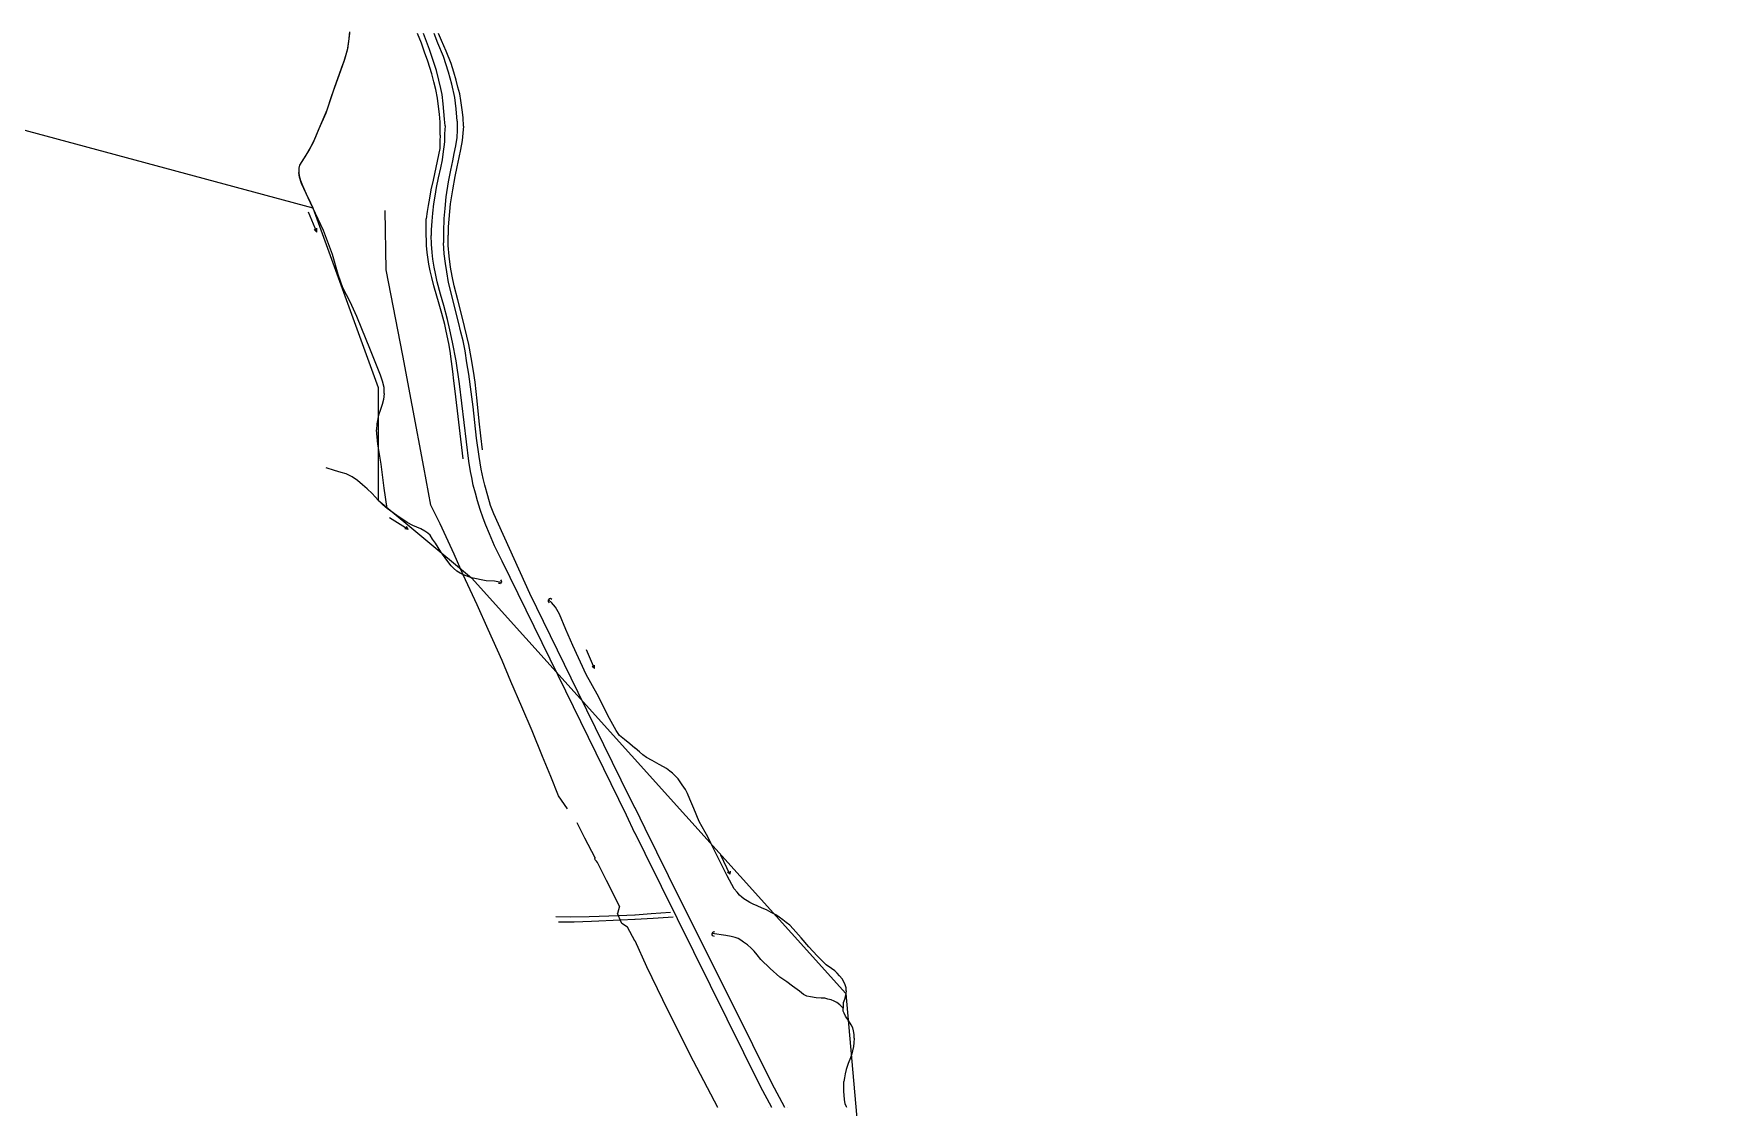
# Model space of a CAD drawing. Header units: millimetres. Extents: x 583 to 26013, y 350 to 21391.
# Drawn here: x 7311 to 8091, y 12384 to 12884 of the extents above; entities that cross this region are included whole.
import ezdxf

# ---------------------------------------------------------------- set-up
doc = ezdxf.new("R2010")
doc.units = ezdxf.units.MM
for name, color, linetype in [('105-QUADRAS_ESTRADAS', 80, 'Continuous'), ('110-CERCA_DE_ARAME', 10, 'Continuous'), ('145-', 130, 'Continuous'), ('RIOS', 140, 'Continuous')]:
    doc.layers.add(name, color=color, linetype=linetype)

msp = doc.modelspace()

# ---------------------------------------------------------------- linework, layer by layer
at = {"layer": '105-QUADRAS_ESTRADAS', "color": 0, "linetype": 'Continuous'}
for p, q in [((7491.81551, 12879.40241), (7490.01551, 12883.90241)), ((7495.51551, 12876.50241), (7492.81551, 12883.90241)), ((7497.81551, 12883.90241), (7497.71551, 12883.90241)), ((7499.51551, 12879.40241), (7497.81551, 12883.90241)), ((7501.21551, 12880.70241), (7499.71551, 12883.90241)), ((7493.21551, 12875.20241), (7491.81551, 12879.40241)), ((7497.61551, 12870.50241), (7495.51551, 12876.50241)), ((7502.01551, 12873.30241), (7499.51551, 12879.40241)), ((7503.31551, 12875.70241), (7501.21551, 12880.70241)), ((7505.61551, 12870.00241), (7503.31551, 12875.70241)), ((7494.81551, 12871.00241), (7493.21551, 12875.20241)), ((7496.61551, 12865.10241), (7494.81551, 12871.00241)), ((7498.81551, 12866.80241), (7497.61551, 12870.50241)), ((7504.41551, 12866.00241), (7502.01551, 12873.30241)), ((7506.91551, 12865.90241), (7505.61551, 12870.00241)), ((7497.51551, 12861.50241), (7496.61551, 12865.10241)), ((7498.51551, 12857.90241), (7497.51551, 12861.50241)), ((7499.91551, 12862.30241), (7498.81551, 12866.80241)), ((7500.91551, 12858.30241), (7499.91551, 12862.30241)), ((7506.01551, 12860.40241), (7504.41551, 12866.00241)), ((7507.41551, 12854.20241), (7506.01551, 12860.40241)), ((7507.91551, 12862.30241), (7506.91551, 12865.90241)), ((7508.81551, 12858.90241), (7507.91551, 12862.30241)), ((7499.31551, 12853.80241), (7498.51551, 12857.90241)), ((7499.81551, 12849.90241), (7499.31551, 12853.80241)), ((7501.51551, 12855.50241), (7500.91551, 12858.30241)), ((7501.91551, 12851.20241), (7501.51551, 12855.50241)), ((7508.01551, 12848.90241), (7507.41551, 12854.20241)), ((7509.61551, 12855.90241), (7508.81551, 12858.90241)), ((7510.11551, 12852.80241), (7509.61551, 12855.90241)), ((7510.81551, 12848.40241), (7510.11551, 12852.80241)), ((7500.21551, 12846.40241), (7499.81551, 12849.90241)), ((7500.51551, 12842.60241), (7500.21551, 12846.40241)), ((7502.31551, 12847.70241), (7501.91551, 12851.20241)), ((7502.61551, 12844.00241), (7502.31551, 12847.70241)), ((7508.51551, 12843.20241), (7508.01551, 12848.90241)), ((7511.21551, 12844.90241), (7510.81551, 12848.40241)), ((7511.31551, 12840.80241), (7511.21551, 12844.90241)), ((7500.51551, 12836.60241), (7500.41551, 12833.80241)), ((7500.51551, 12836.60241), (7500.51551, 12842.60241)), ((7502.61551, 12837.30241), (7502.51551, 12833.50241)), ((7502.81551, 12841.00241), (7502.61551, 12844.00241)), ((7502.81551, 12841.00241), (7502.61551, 12837.30241)), ((7508.51551, 12839.00241), (7508.21551, 12835.60241)), ((7508.51551, 12843.20241), (7508.51551, 12839.00241)), ((7511.11551, 12837.60241), (7510.81551, 12834.20241)), ((7511.31551, 12840.80241), (7511.11551, 12837.60241)), ((7500.31551, 12830.40241), (7497.21551, 12815.60241)), ((7500.41551, 12833.80241), (7500.31551, 12830.40241)), ((7502.51551, 12833.50241), (7501.71551, 12827.70241)), ((7507.61551, 12831.60241), (7506.91551, 12828.10241)), ((7508.21551, 12835.60241), (7507.61551, 12831.60241)), ((7510.01551, 12830.00241), (7509.21551, 12826.20241)), ((7510.81551, 12834.20241), (7510.01551, 12830.00241)), ((7500.61551, 12821.40241), (7499.61551, 12816.80241)), ((7501.41551, 12825.10241), (7500.61551, 12821.40241)), ((7501.71551, 12827.70241), (7501.41551, 12825.10241)), ((7506.21551, 12824.60241), (7505.31551, 12820.30241)), ((7506.91551, 12828.10241), (7506.21551, 12824.60241)), ((7508.21551, 12821.90241), (7507.31551, 12817.40241)), ((7509.21551, 12826.20241), (7508.21551, 12821.90241)), ((7497.21551, 12815.60241), (7496.21551, 12811.10241)), ((7499.61551, 12816.80241), (7498.71551, 12812.30241)), ((7504.31551, 12814.90241), (7503.21551, 12807.90241)), ((7505.31551, 12820.30241), (7504.31551, 12814.90241)), ((7507.31551, 12817.40241), (7506.21551, 12811.20241)), ((7495.51551, 12807.30241), (7494.91551, 12803.80241)), ((7496.21551, 12811.10241), (7495.51551, 12807.30241)), ((7498.11551, 12808.20241), (7497.41551, 12804.60241)), ((7498.71551, 12812.30241), (7498.11551, 12808.20241)), ((7503.21551, 12807.90241), (7502.71551, 12802.50241)), ((7506.21551, 12811.20241), (7505.21551, 12804.70241)), ((7494.41551, 12801.10241), (7494.01551, 12797.60241)), ((7494.01551, 12790.20241), (7494.01551, 12797.60241)), ((7494.91551, 12803.80241), (7494.41551, 12801.10241)), ((7496.91551, 12800.30241), (7496.61551, 12796.60241)), ((7497.41551, 12804.60241), (7496.91551, 12800.30241)), ((7502.31551, 12797.90241), (7502.01551, 12791.60241)), ((7502.71551, 12802.50241), (7502.31551, 12797.90241)), ((7505.21551, 12804.70241), (7504.31551, 12793.90241)), ((7494.11551, 12787.60241), (7494.01551, 12790.20241)), ((7496.41551, 12792.60241), (7496.31551, 12789.90241)), ((7496.51551, 12785.80241), (7496.31551, 12789.90241)), ((7496.61551, 12796.60241), (7496.41551, 12792.60241)), ((7502.01551, 12791.60241), (7502.01551, 12786.50241)), ((7504.31551, 12793.90241), (7504.21551, 12790.00241)), ((7504.31551, 12785.30241), (7504.21551, 12790.00241)), ((7494.11551, 12785.30241), (7494.11551, 12787.60241)), ((7494.51551, 12782.00241), (7494.11551, 12785.30241)), ((7495.31551, 12776.60241), (7494.51551, 12782.00241)), ((7496.81551, 12782.00241), (7496.51551, 12785.80241)), ((7497.11551, 12778.90241), (7496.81551, 12782.00241)), ((7502.41551, 12781.40241), (7502.01551, 12786.50241)), ((7504.71551, 12780.30241), (7504.31551, 12785.30241)), ((7495.81551, 12773.50241), (7495.31551, 12776.60241)), ((7497.81551, 12775.20241), (7497.11551, 12778.90241)), ((7498.31551, 12772.20241), (7497.81551, 12775.20241)), ((7503.01551, 12776.90241), (7502.41551, 12781.40241)), ((7503.61551, 12773.00241), (7503.01551, 12776.90241)), ((7505.31551, 12775.20241), (7504.71551, 12780.30241)), ((7506.11551, 12770.90241), (7505.31551, 12775.20241)), ((7496.61551, 12770.30241), (7495.81551, 12773.50241)), ((7497.61551, 12766.40241), (7496.61551, 12770.30241)), ((7500.11551, 12758.00241), (7497.61551, 12766.40241)), ((7499.11551, 12768.30241), (7498.31551, 12772.20241)), ((7500.71551, 12762.60241), (7499.11551, 12768.30241)), ((7504.41551, 12768.00241), (7503.61551, 12773.00241)), ((7509.01551, 12749.60241), (7504.41551, 12768.00241)), ((7507.11551, 12766.40241), (7506.11551, 12770.90241)), ((7508.71551, 12760.00241), (7507.11551, 12766.40241)), ((7502.31551, 12757.30241), (7500.71551, 12762.60241)), ((7510.91551, 12751.40241), (7508.71551, 12760.00241)), ((7501.31551, 12753.60241), (7500.11551, 12758.00241)), ((7502.71551, 12748.40241), (7501.31551, 12753.60241)), ((7503.91551, 12750.80241), (7502.31551, 12757.30241)), ((7505.01551, 12746.00241), (7503.91551, 12750.80241)), ((7513.91551, 12739.10241), (7510.91551, 12751.40241)), ((7503.31551, 12745.30241), (7502.71551, 12748.40241)), ((7504.51551, 12739.70241), (7503.31551, 12745.30241)), ((7506.21551, 12740.30241), (7505.01551, 12746.00241)), ((7510.11551, 12744.90241), (7509.01551, 12749.60241)), ((7511.21551, 12740.80241), (7510.11551, 12744.90241)), ((7505.11551, 12736.00241), (7504.51551, 12739.70241)), ((7505.81551, 12731.30241), (7505.11551, 12736.00241)), ((7507.91551, 12731.60241), (7506.21551, 12740.30241)), ((7512.11551, 12736.20241), (7511.21551, 12740.80241)), ((7512.91551, 12730.60241), (7512.11551, 12736.20241)), ((7514.91551, 12733.10241), (7513.91551, 12739.10241)), ((7506.41551, 12726.60241), (7505.81551, 12731.30241)), ((7509.51551, 12720.90241), (7507.91551, 12731.60241)), ((7513.91551, 12725.30241), (7512.91551, 12730.60241)), ((7516.11551, 12726.70241), (7514.91551, 12733.10241)), ((7506.91551, 12722.30241), (7506.41551, 12726.60241)), ((7507.51551, 12717.50241), (7506.91551, 12722.30241)), ((7513.91551, 12684.80241), (7509.51551, 12720.90241)), ((7514.91551, 12717.20241), (7513.91551, 12725.30241)), ((7516.81551, 12721.70241), (7516.11551, 12726.70241)), ((7517.71551, 12712.90241), (7516.81551, 12721.70241)), ((7511.21551, 12685.90241), (7507.51551, 12717.50241)), ((7515.81551, 12710.10241), (7514.91551, 12717.20241)), ((7518.61551, 12703.50241), (7517.71551, 12712.90241)), ((7517.41551, 12695.50241), (7515.81551, 12710.10241)), ((7519.41551, 12696.70241), (7518.61551, 12703.50241)), ((7520.21551, 12690.10241), (7519.41551, 12696.70241)), ((7518.61551, 12687.00241), (7517.41551, 12695.50241)), ((7514.71551, 12680.10241), (7513.91551, 12684.80241)), ((7519.61551, 12681.10241), (7518.61551, 12687.00241)), ((7520.51551, 12676.80241), (7519.61551, 12681.10241)), ((7515.21551, 12677.20241), (7514.71551, 12680.10241)), ((7515.91551, 12673.70241), (7515.21551, 12677.20241)), ((7516.91551, 12669.90241), (7515.91551, 12673.70241)), ((7521.31551, 12673.60241), (7520.51551, 12676.80241)), ((7522.71551, 12668.70241), (7521.31551, 12673.60241)), ((7517.91551, 12666.40241), (7516.91551, 12669.90241)), ((7519.21551, 12662.40241), (7517.91551, 12666.40241)), ((7524.01551, 12664.20241), (7522.71551, 12668.70241)), ((7520.51551, 12658.30241), (7519.21551, 12662.40241)), ((7521.71551, 12655.00241), (7520.51551, 12658.30241)), ((7525.51551, 12660.40241), (7524.01551, 12664.20241)), ((7542.31551, 12623.30241), (7525.51551, 12660.40241)), ((7523.41551, 12651.00241), (7521.71551, 12655.00241)), ((7525.81551, 12645.40241), (7523.41551, 12651.00241)), ((7529.41551, 12638.30241), (7525.81551, 12645.40241)), ((7555.51551, 12585.10241), (7529.41551, 12638.30241)), ((7564.71551, 12577.20241), (7542.31551, 12623.30241)), ((7587.21551, 12520.10241), (7555.51551, 12585.10241)), ((7584.81551, 12536.30241), (7564.71551, 12577.20241)), ((7591.11551, 12523.50241), (7584.81551, 12536.30241)), ((7591.11551, 12511.70241), (7587.21551, 12520.10241)), ((7591.21551, 12523.50241), (7591.21551, 12523.50241)), ((7595.91551, 12513.80241), (7591.21551, 12523.50241)), ((7591.21551, 12511.70241), (7591.21551, 12511.70241)), ((7595.91551, 12502.20241), (7591.21551, 12511.70241)), ((7612.21551, 12480.80241), (7595.91551, 12513.80241)), ((7591.21551, 12507.70241), (7591.21551, 12507.70241)), ((7618.51551, 12456.40241), (7595.91551, 12502.20241)), ((7637.11551, 12430.90241), (7612.21551, 12480.80241)), ((7561.21551, 12472.50241), (7554.41551, 12472.70241)), ((7562.91551, 12470.30241), (7555.61551, 12470.20241)), ((7569.81551, 12472.70241), (7561.21551, 12472.50241)), ((7571.01551, 12470.60241), (7562.91551, 12470.30241)), ((7583.71551, 12473.20241), (7569.81551, 12472.70241)), ((7584.51551, 12471.10241), (7571.01551, 12470.60241)), ((7591.11551, 12473.50241), (7583.71551, 12473.20241)), ((7591.11551, 12471.50241), (7584.51551, 12471.10241)), ((7598.71551, 12474.10241), (7591.21551, 12473.50241)), ((7591.21551, 12473.50241), (7591.21551, 12473.50241)), ((7599.61551, 12472.00241), (7591.21551, 12471.50241)), ((7591.21551, 12471.50241), (7591.21551, 12471.50241)), ((7607.71551, 12474.80241), (7598.71551, 12474.10241)), ((7608.91551, 12472.60241), (7599.61551, 12472.00241)), ((7649.61551, 12393.80241), (7618.51551, 12456.40241)), ((7654.81551, 12395.20241), (7637.11551, 12430.90241)), ((7654.81551, 12384.00241), (7649.61551, 12393.80241)), ((7660.91551, 12384.00241), (7654.81551, 12395.20241)), ((7653.11551, 12384.00241), (7653.11551, 12384.00241)), ((7654.81551, 12384.00241), (7654.81551, 12384.00241)), ((7660.91551, 12384.00241), (7660.91551, 12384.00241)), ((7662.31551, 12384.00241), (7662.31551, 12384.00241))]:
    msp.add_line(p, q, dxfattribs=at)
at = {"layer": '110-CERCA_DE_ARAME', "color": 0, "linetype": 'Continuous'}
for p, q in [((7475.41551, 12774.00241), (7474.91551, 12801.60241)), ((7483.21551, 12734.00241), (7475.41551, 12774.00241)), ((7487.51551, 12710.90241), (7483.21551, 12734.00241)), ((7492.91551, 12682.10241), (7487.51551, 12710.90241)), ((7496.11551, 12664.30241), (7492.91551, 12682.10241)), ((7500.51551, 12655.60241), (7496.11551, 12664.30241)), ((7507.01551, 12641.50241), (7500.51551, 12655.60241)), ((7511.21551, 12632.00241), (7507.01551, 12641.50241)), ((7517.71551, 12617.90241), (7511.21551, 12632.00241)), ((7522.81551, 12606.50241), (7517.71551, 12617.90241)), ((7529.41551, 12592.00241), (7522.81551, 12606.50241)), ((7533.41551, 12582.30241), (7529.41551, 12592.00241)), ((7538.51551, 12570.50241), (7533.41551, 12582.30241)), ((7543.41551, 12559.30241), (7538.51551, 12570.50241)), ((7548.21551, 12547.30241), (7543.41551, 12559.30241)), ((7552.01551, 12538.00241), (7548.21551, 12547.30241)), ((7555.61551, 12529.00241), (7552.01551, 12538.00241)), ((7559.71551, 12523.00241), (7555.61551, 12529.00241)), ((7567.81551, 12509.40241), (7564.21551, 12516.50241)), ((7572.61551, 12500.20241), (7567.81551, 12509.40241)), ((7572.61551, 12500.20241), (7572.51551, 12499.80241)), ((7572.71551, 12499.20241), (7572.51551, 12499.80241)), ((7573.21551, 12498.60241), (7572.71551, 12499.20241)), ((7573.71551, 12498.00241), (7573.21551, 12498.60241)), ((7577.91551, 12489.60241), (7573.71551, 12498.00241)), ((7583.91551, 12477.70241), (7577.91551, 12489.60241)), ((7583.91551, 12477.70241), (7583.01551, 12474.20241)), ((7583.51551, 12473.20241), (7583.01551, 12474.20241)), ((7584.31551, 12471.30241), (7583.51551, 12473.20241)), ((7585.01551, 12469.60241), (7584.31551, 12471.30241)), ((7587.71551, 12467.90241), (7585.01551, 12469.60241)), ((7591.11551, 12461.50241), (7587.71551, 12467.90241)), ((7591.21551, 12461.50241), (7591.21551, 12461.50241)), ((7596.71551, 12449.50241), (7591.21551, 12461.50241)), ((7606.61551, 12428.90241), (7596.71551, 12449.50241)), ((7618.41551, 12405.50241), (7606.61551, 12428.90241)), ((7629.71551, 12384.00241), (7618.41551, 12405.50241)), ((7629.71551, 12384.00241), (7629.71551, 12384.00241))]:
    msp.add_line(p, q, dxfattribs=at)
at = {"layer": '145-', "color": 0, "linetype": 'Continuous'}
for p, q in [((7458.41551, 12883.90241), (7457.41551, 12876.80241)), ((7457.41551, 12876.80241), (7455.71551, 12870.90241)), ((7455.71551, 12870.90241), (7452.71551, 12862.70241)), ((7452.71551, 12862.70241), (7450.01551, 12854.90241)), ((7450.01551, 12854.90241), (7447.81551, 12848.20241)), ((7447.81551, 12848.20241), (7444.11551, 12839.60241)), ((7444.11551, 12839.60241), (7441.31551, 12832.90241)), ((7441.31551, 12832.90241), (7438.31551, 12827.80241)), ((7435.11551, 12822.70241), (7434.71551, 12821.30241)), ((7434.71551, 12821.30241), (7434.71551, 12819.30241)), ((7436.21551, 12824.40241), (7435.11551, 12822.70241)), ((7438.31551, 12827.80241), (7436.21551, 12824.40241)), ((7435.11551, 12817.00241), (7434.71551, 12819.30241)), ((7436.01551, 12814.10241), (7435.11551, 12817.00241)), ((7441.21551, 12802.80241), (7436.01551, 12814.10241)), ((7443.21551, 12791.50241), (7439.31551, 12800.70241)), ((7446.31551, 12792.30241), (7441.21551, 12802.80241)), ((7443.21551, 12791.50241), (7441.91551, 12792.70241)), ((7443.21551, 12791.50241), (7443.11551, 12793.30241)), ((7450.41551, 12781.10241), (7446.31551, 12792.30241)), ((7453.01551, 12771.70241), (7450.41551, 12781.10241)), ((7455.21551, 12765.50241), (7453.01551, 12771.70241)), ((7458.71551, 12759.00241), (7455.21551, 12765.50241)), ((7461.81551, 12752.20241), (7458.71551, 12759.00241)), ((7468.11551, 12736.60241), (7461.81551, 12752.20241)), ((7472.81551, 12724.90241), (7468.11551, 12736.60241)), ((7473.71551, 12722.10241), (7472.81551, 12724.90241)), ((7474.41551, 12719.20241), (7473.71551, 12722.10241)), ((7474.21551, 12713.50241), (7473.61551, 12711.20241)), ((7474.51551, 12716.30241), (7474.21551, 12713.50241)), ((7474.51551, 12716.30241), (7474.41551, 12719.20241)), ((7471.81551, 12706.20241), (7471.11551, 12702.30241)), ((7472.61551, 12708.50241), (7471.81551, 12706.20241)), ((7473.61551, 12711.20241), (7472.61551, 12708.50241)), ((7471.11551, 12702.30241), (7470.91551, 12699.50241)), ((7471.51551, 12692.70241), (7470.91551, 12699.50241)), ((7473.01551, 12683.50241), (7471.51551, 12692.70241)), ((7451.31551, 12680.50241), (7447.51551, 12681.80241)), ((7454.51551, 12679.60241), (7451.31551, 12680.50241)), ((7474.51551, 12672.30241), (7473.01551, 12683.50241)), ((7456.81551, 12678.90241), (7454.51551, 12679.60241)), ((7459.51551, 12677.50241), (7456.81551, 12678.90241)), ((7462.01551, 12675.80241), (7459.51551, 12677.50241)), ((7464.41551, 12673.90241), (7462.01551, 12675.80241)), ((7466.51551, 12672.00241), (7464.41551, 12673.90241)), ((7468.91551, 12669.80241), (7466.51551, 12672.00241)), ((7471.61551, 12666.70241), (7468.91551, 12669.80241)), ((7473.91551, 12664.50241), (7471.61551, 12666.70241)), ((7475.81551, 12662.80241), (7474.51551, 12672.30241)), ((7475.81551, 12662.80241), (7473.91551, 12664.50241)), ((7480.31551, 12659.50241), (7475.81551, 12662.80241)), ((7485.61551, 12653.00241), (7477.01551, 12658.40241)), ((7485.11551, 12656.30241), (7480.31551, 12659.50241)), ((7485.61551, 12653.00241), (7484.11551, 12653.30241)), ((7485.61551, 12653.00241), (7484.81551, 12654.50241)), ((7487.81551, 12654.90241), (7485.11551, 12656.30241)), ((7491.51551, 12653.30241), (7487.81551, 12654.90241)), ((7493.41551, 12652.30241), (7491.51551, 12653.30241)), ((7494.81551, 12651.30241), (7493.41551, 12652.30241)), ((7495.81551, 12650.40241), (7494.81551, 12651.30241)), ((7497.01551, 12648.60241), (7495.81551, 12650.40241)), ((7498.31551, 12646.60241), (7497.01551, 12648.60241)), ((7500.81551, 12642.70241), (7498.31551, 12646.60241)), ((7503.61551, 12638.80241), (7500.81551, 12642.70241)), ((7505.61551, 12636.10241), (7503.61551, 12638.80241)), ((7506.71551, 12635.00241), (7505.61551, 12636.10241)), ((7508.31551, 12633.70241), (7506.71551, 12635.00241)), ((7509.81551, 12632.70241), (7508.31551, 12633.70241)), ((7511.41551, 12632.00241), (7509.81551, 12632.70241)), ((7515.11551, 12630.60241), (7511.41551, 12632.00241)), ((7521.91551, 12629.20241), (7515.11551, 12630.60241)), ((7525.81551, 12629.00241), (7521.91551, 12629.20241)), ((7528.91551, 12628.30241), (7525.81551, 12629.00241)), ((7528.11551, 12627.90241), (7527.61551, 12628.10241)), ((7528.61551, 12627.80241), (7528.11551, 12627.90241)), ((7528.91551, 12628.30241), (7528.61551, 12627.80241)), ((7529.11551, 12629.10241), (7528.71551, 12629.60241)), ((7529.21551, 12628.70241), (7528.91551, 12628.30241)), ((7529.21551, 12628.70241), (7529.11551, 12629.10241)), ((7551.21551, 12620.70241), (7551.01551, 12620.30241)), ((7552.41551, 12619.10241), (7551.01551, 12620.30241)), ((7551.01551, 12619.50241), (7551.01551, 12620.30241)), ((7551.41551, 12618.90241), (7551.01551, 12619.50241)), ((7551.81551, 12620.90241), (7551.21551, 12620.70241)), ((7552.51551, 12620.40241), (7551.81551, 12620.90241)), ((7554.21551, 12616.90241), (7552.41551, 12619.10241)), ((7556.01551, 12613.60241), (7554.21551, 12616.90241)), ((7559.01551, 12606.50241), (7556.01551, 12613.60241)), ((7562.31551, 12599.00241), (7559.01551, 12606.50241)), ((7568.41551, 12585.60241), (7562.31551, 12599.00241)), ((7572.41551, 12588.30241), (7568.61551, 12597.00241)), ((7572.41551, 12588.30241), (7571.31551, 12589.30241)), ((7572.41551, 12588.30241), (7572.41551, 12589.90241)), ((7573.61551, 12576.30241), (7568.41551, 12585.60241)), ((7579.31551, 12565.00241), (7573.61551, 12576.30241)), ((7582.41551, 12559.40241), (7579.31551, 12565.00241)), ((7583.91551, 12557.20241), (7582.41551, 12559.40241)), ((7586.31551, 12555.20241), (7583.91551, 12557.20241)), ((7588.81551, 12553.30241), (7586.31551, 12555.20241)), ((7591.11551, 12551.30241), (7588.81551, 12553.30241)), ((7591.21551, 12551.30241), (7591.21551, 12551.30241)), ((7593.31551, 12549.60241), (7591.21551, 12551.30241)), ((7594.81551, 12548.20241), (7593.31551, 12549.60241)), ((7596.61551, 12546.90241), (7594.81551, 12548.20241)), ((7599.21551, 12545.50241), (7596.61551, 12546.90241)), ((7602.41551, 12543.60241), (7599.21551, 12545.50241)), ((7604.51551, 12542.50241), (7602.41551, 12543.60241)), ((7605.91551, 12541.70241), (7604.51551, 12542.50241)), ((7607.41551, 12540.60241), (7605.91551, 12541.70241)), ((7608.71551, 12539.60241), (7607.41551, 12540.60241)), ((7609.91551, 12538.30241), (7608.71551, 12539.60241)), ((7611.21551, 12536.90241), (7609.91551, 12538.30241)), ((7612.21551, 12535.50241), (7611.21551, 12536.90241)), ((7613.11551, 12534.20241), (7612.21551, 12535.50241)), ((7614.61551, 12532.00241), (7613.11551, 12534.20241)), ((7615.61551, 12530.10241), (7614.61551, 12532.00241)), ((7616.71551, 12527.50241), (7615.61551, 12530.10241)), ((7618.61551, 12523.10241), (7616.71551, 12527.50241)), ((7621.11551, 12517.10241), (7618.61551, 12523.10241)), ((7623.81551, 12512.10241), (7621.11551, 12517.10241)), ((7625.11551, 12509.90241), (7623.81551, 12512.10241)), ((7626.41551, 12507.00241), (7625.11551, 12509.90241)), ((7634.01551, 12491.80241), (7626.41551, 12507.00241)), ((7635.31551, 12492.60241), (7631.11551, 12501.50241)), ((7635.31551, 12492.60241), (7634.21551, 12493.50241)), ((7635.51551, 12493.90241), (7635.31551, 12492.60241)), ((7637.31551, 12485.80241), (7634.01551, 12491.80241)), ((7638.71551, 12484.20241), (7637.31551, 12485.80241)), ((7639.81551, 12482.80241), (7638.71551, 12484.20241)), ((7640.91551, 12481.90241), (7639.81551, 12482.80241)), ((7641.81551, 12481.10241), (7640.91551, 12481.90241)), ((7643.41551, 12480.10241), (7641.81551, 12481.10241)), ((7644.61551, 12479.40241), (7643.41551, 12480.10241)), ((7646.11551, 12478.60241), (7644.61551, 12479.40241)), ((7648.11551, 12477.80241), (7646.11551, 12478.60241)), ((7650.41551, 12476.80241), (7648.11551, 12477.80241)), ((7652.41551, 12475.90241), (7650.41551, 12476.80241)), ((7654.51551, 12474.80241), (7652.41551, 12475.90241)), ((7656.71551, 12473.70241), (7654.51551, 12474.80241)), ((7658.31551, 12472.50241), (7656.71551, 12473.70241)), ((7660.01551, 12471.30241), (7658.31551, 12472.50241)), ((7661.51551, 12470.10241), (7660.01551, 12471.30241)), ((7663.31551, 12468.80241), (7661.51551, 12470.10241)), ((7627.31551, 12465.40241), (7627.11551, 12465.00241)), ((7633.41551, 12464.00241), (7627.11551, 12465.00241)), ((7627.11551, 12464.30241), (7627.11551, 12465.00241)), ((7627.41551, 12463.90241), (7627.11551, 12464.30241)), ((7627.91551, 12465.70241), (7627.31551, 12465.40241)), ((7628.11551, 12463.60241), (7627.41551, 12463.90241)), ((7628.41551, 12465.60241), (7627.91551, 12465.70241)), ((7635.91551, 12463.60241), (7633.41551, 12464.00241)), ((7637.81551, 12463.10241), (7635.91551, 12463.60241)), ((7639.21551, 12462.60241), (7637.81551, 12463.10241)), ((7640.41551, 12461.90241), (7639.21551, 12462.60241)), ((7664.81551, 12467.20241), (7663.31551, 12468.80241)), ((7668.51551, 12463.00241), (7664.81551, 12467.20241)), ((7672.01551, 12458.70241), (7668.51551, 12463.00241)), ((7641.71551, 12460.90241), (7640.41551, 12461.90241)), ((7643.61551, 12459.70241), (7641.71551, 12460.90241)), ((7645.21551, 12458.10241), (7643.61551, 12459.70241)), ((7646.61551, 12456.80241), (7645.21551, 12458.10241)), ((7648.11551, 12455.00241), (7646.61551, 12456.80241)), ((7649.71551, 12452.90241), (7648.11551, 12455.00241)), ((7676.01551, 12454.60241), (7672.01551, 12458.70241)), ((7680.11551, 12450.40241), (7676.01551, 12454.60241)), ((7654.01551, 12448.70241), (7649.71551, 12452.90241)), ((7658.61551, 12444.60241), (7654.01551, 12448.70241)), ((7682.61551, 12448.60241), (7680.11551, 12450.40241)), ((7684.11551, 12447.50241), (7682.61551, 12448.60241)), ((7685.21551, 12446.50241), (7684.11551, 12447.50241)), ((7686.41551, 12445.30241), (7685.21551, 12446.50241)), ((7661.91551, 12442.40241), (7658.61551, 12444.60241)), ((7664.41551, 12440.50241), (7661.91551, 12442.40241)), ((7667.71551, 12438.10241), (7664.41551, 12440.50241)), ((7687.61551, 12443.90241), (7686.41551, 12445.30241)), ((7688.41551, 12442.50241), (7687.61551, 12443.90241)), ((7688.91551, 12441.10241), (7688.41551, 12442.50241)), ((7689.41551, 12439.60241), (7688.91551, 12441.10241)), ((7689.51551, 12438.20241), (7689.41551, 12439.60241)), ((7669.61551, 12436.60241), (7667.71551, 12438.10241)), ((7671.11551, 12435.80241), (7669.61551, 12436.60241)), ((7672.91551, 12435.40241), (7671.11551, 12435.80241)), ((7675.51551, 12435.00241), (7672.91551, 12435.40241)), ((7677.81551, 12434.90241), (7675.51551, 12435.00241)), ((7679.51551, 12434.80241), (7677.81551, 12434.90241)), ((7680.91551, 12434.40241), (7679.51551, 12434.80241)), ((7682.41551, 12434.00241), (7680.91551, 12434.40241)), ((7683.91551, 12433.50241), (7682.41551, 12434.00241)), ((7685.11551, 12432.80241), (7683.91551, 12433.50241)), ((7686.51551, 12431.70241), (7685.11551, 12432.80241)), ((7688.01551, 12430.20241), (7686.51551, 12431.70241)), ((7688.11551, 12432.70241), (7688.01551, 12430.20241)), ((7688.61551, 12434.30241), (7688.11551, 12432.70241)), ((7688.91551, 12435.70241), (7688.61551, 12434.30241)), ((7689.31551, 12437.00241), (7688.91551, 12435.70241)), ((7689.51551, 12438.20241), (7689.31551, 12437.00241)), ((7688.11551, 12428.80241), (7688.01551, 12430.20241)), ((7688.51551, 12427.80241), (7688.11551, 12428.80241)), ((7689.21551, 12426.40241), (7688.51551, 12427.80241)), ((7690.61551, 12424.40241), (7689.21551, 12426.40241)), ((7691.71551, 12422.50241), (7690.61551, 12424.40241)), ((7692.51551, 12421.10241), (7691.71551, 12422.50241)), ((7692.91551, 12419.60241), (7692.51551, 12421.10241)), ((7693.11551, 12418.00241), (7692.91551, 12419.60241)), ((7693.11551, 12416.30241), (7693.01551, 12414.00241)), ((7693.11551, 12416.30241), (7693.11551, 12418.00241)), ((7692.01551, 12408.90241), (7691.41551, 12407.10241)), ((7692.41551, 12410.40241), (7692.01551, 12408.90241)), ((7692.91551, 12412.40241), (7692.41551, 12410.40241)), ((7693.01551, 12414.00241), (7692.91551, 12412.40241)), ((7689.51551, 12401.70241), (7688.91551, 12399.60241)), ((7690.31551, 12404.40241), (7689.51551, 12401.70241)), ((7691.41551, 12407.10241), (7690.31551, 12404.40241)), ((7688.61551, 12397.80241), (7688.41551, 12396.10241)), ((7688.41551, 12391.60241), (7688.41551, 12396.10241)), ((7688.91551, 12399.60241), (7688.61551, 12397.80241)), ((7688.71551, 12387.70241), (7688.41551, 12391.60241)), ((7688.91551, 12385.60241), (7688.71551, 12387.70241)), ((7689.61551, 12384.20241), (7688.91551, 12385.60241)), ((7689.71551, 12384.00241), (7689.61551, 12384.20241))]:
    msp.add_line(p, q, dxfattribs=at)
at = {"layer": 'RIOS', "lineweight": 25, "flags": 128}
for points in [[(7001.15594, 12921.59011), (7441.21551, 12802.80241), (7471.61551, 12719.20241), (7471.61551, 12666.70241), (7515.11551, 12630.60241), (7689.31551, 12437.00241), (7697.01551, 12349.10241), (7767.51551, 12251.70241), (7944.38481, 12173.29591), (8039.53458, 12061.51383), (8120.11551, 11961.50241), (8085.01551, 11914.60241), (8048.55343, 11856.19652), (8029.73793, 11812.32734), (7904.30117, 11755.92402), (7803.95163, 11674.45284), (7747.50514, 11624.31669), (7665.97108, 11599.24862), (7603.25288, 11530.31137), (7571.8936, 11505.2433), (7543.81551, 11464.40241)], [(7458.41551, 12884.66932), (7457.90057, 12880.2463), (7457.23011, 12876.15896), (7455.9717, 12871.79152), (7454.50556, 12867.59521), (7452.95995, 12863.37053), (7451.41844, 12858.95532), (7448.45588, 12850.15262), (7447.26633, 12846.92594), (7444.11551, 12839.60241), (7441.91676, 12834.34111), (7439.52344, 12829.85589), (7436.95638, 12825.60191), (7435.11551, 12822.70241), (7434.71551, 12821.30241), (7434.71551, 12819.30241), (7434.98815, 12817.73476), (7435.59319, 12815.46325), (7436.40131, 12813.26405), (7438.2041, 12809.34645), (7440.15479, 12805.10744), (7441.21551, 12802.80241)]]:
    msp.add_lwpolyline(points, dxfattribs=at)

doc.saveas('drawing.dxf')
